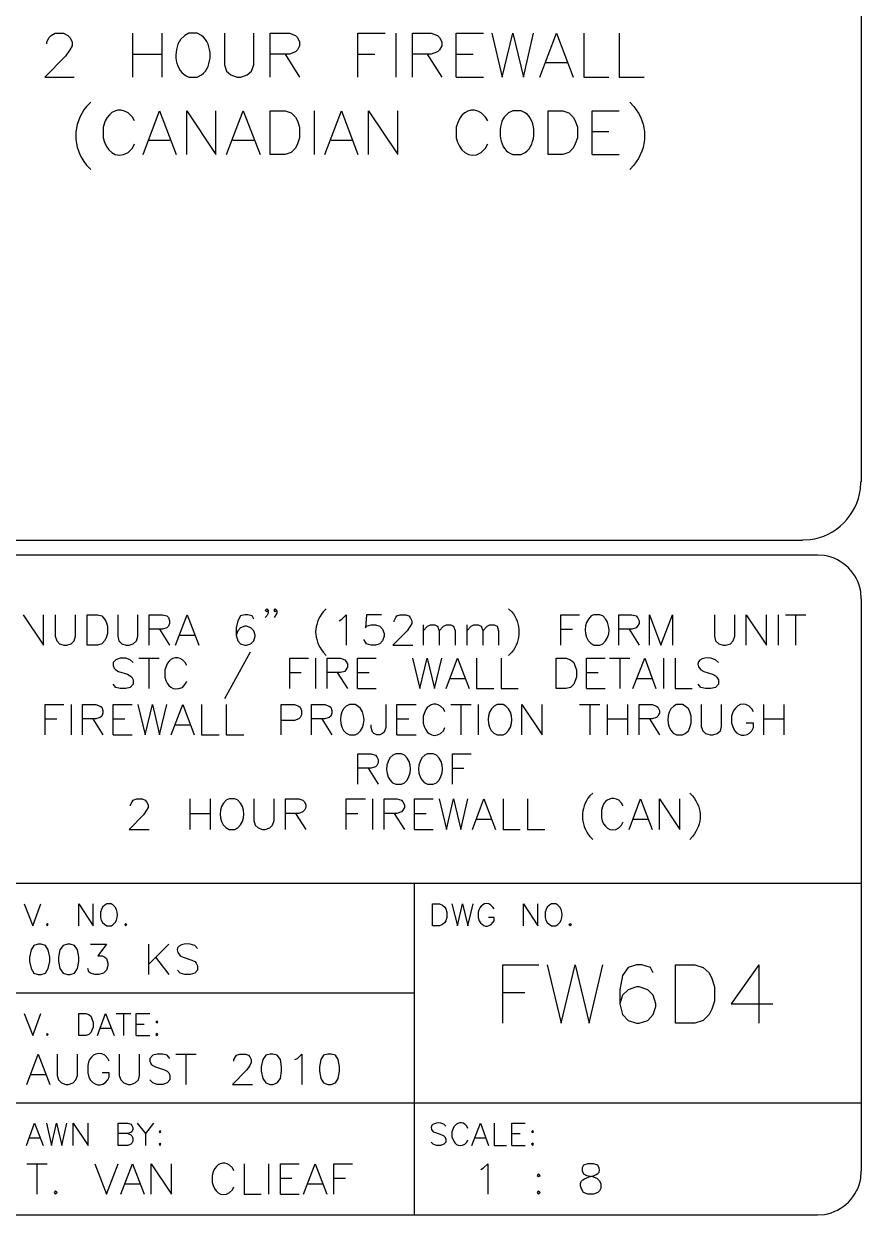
# Model space of a CAD drawing. Header units: millimetres. Extents: x 14 to 201, y 16 to 268.
# Drawn here: x 155.9 to 201.3, y 15.6 to 80.3 of the extents above; entities that cross this region are included whole.
import ezdxf

# ---------------------------------------------------------------- set-up
doc = ezdxf.new("R2010")
doc.units = ezdxf.units.MM
doc.layers.get('0').update_dxf_attribs({"linetype": 'CONTINUOUS'})

msp = doc.modelspace()

# ---------------------------------------------------------------- linework, layer by layer
at = {"color": 0}
for p, q in [((201.296, 264.541), (201.296, 55.4136)), ((157.099, 79.291), (157.226, 79.5239)), ((157.226, 79.5239), (157.332, 79.6286)), ((157.332, 79.6286), (157.565, 79.7553)), ((157.565, 79.7553), (158.008, 79.7553)), ((158.008, 79.7553), (158.242, 79.6286)), ((158.242, 79.6286), (158.347, 79.5239)), ((158.347, 79.5239), (158.474, 79.291)), ((161.756, 79.7553), (161.756, 77.3645)), ((163.343, 79.7553), (163.343, 77.3645)), ((164.592, 79.6286), (164.358, 79.4177)), ((164.804, 79.7553), (164.592, 79.6286)), ((165.269, 79.7553), (164.804, 79.7553)), ((165.503, 79.6286), (165.269, 79.7553)), ((166.751, 79.7553), (166.751, 78.0411)), ((168.338, 78.0411), (168.338, 79.7553)), ((169.227, 77.3645), (169.227, 79.7553)), ((169.227, 79.7553), (170.265, 79.7553)), ((170.265, 79.7553), (170.604, 79.6286)), ((170.604, 79.6286), (170.708, 79.5239)), ((170.708, 79.5239), (170.815, 79.291)), ((173.99, 77.3645), (173.99, 79.7553)), ((173.99, 79.7553), (175.471, 79.7553)), ((176.043, 79.7553), (176.043, 77.3645)), ((176.954, 77.3645), (176.954, 79.7553)), ((176.954, 79.7553), (177.969, 79.7553)), ((177.969, 79.7553), (178.308, 79.6286)), ((178.308, 79.6286), (178.413, 79.5225)), ((178.413, 79.5225), (178.542, 79.291)), ((179.324, 77.3645), (179.324, 79.7553)), ((179.324, 79.7553), (180.806, 79.7553)), ((181.251, 79.7553), (181.821, 77.3645)), ((181.821, 77.3645), (182.393, 79.7553)), ((182.393, 79.7553), (182.965, 77.3645)), ((182.965, 77.3645), (183.515, 79.7553)), ((183.854, 77.3645), (184.763, 79.7553)), ((184.763, 79.7553), (185.674, 77.3645)), ((186.246, 79.7553), (186.246, 77.3645)), ((188.171, 79.7553), (188.171, 77.3645)), ((157.099, 79.1849), (157.099, 79.291)), ((158.474, 79.0787), (158.347, 78.8458)), ((158.474, 79.291), (158.474, 79.0787)), ((170.815, 79.0787), (170.708, 78.8458)), ((170.815, 79.291), (170.815, 79.0787)), ((178.542, 79.0787), (178.413, 78.8458)), ((178.542, 79.291), (178.542, 79.0787)), ((158.115, 78.5068), (156.993, 77.3645)), ((158.347, 78.8458), (158.115, 78.5068)), ((161.756, 78.613), (163.343, 78.613)), ((170.265, 78.613), (169.227, 78.613)), ((170.032, 78.613), (170.815, 77.3645)), ((170.604, 78.7396), (170.265, 78.613)), ((170.708, 78.8458), (170.604, 78.7396)), ((173.99, 78.613), (174.901, 78.613)), ((177.969, 78.613), (176.954, 78.613)), ((177.737, 78.613), (178.542, 77.3645)), ((178.308, 78.7396), (177.969, 78.613)), ((178.413, 78.8458), (178.308, 78.7396)), ((179.324, 78.613), (180.233, 78.613)), ((166.751, 78.0411), (166.857, 77.7035)), ((166.857, 77.7035), (167.09, 77.4912)), ((167.979, 77.4912), (168.212, 77.7035)), ((168.212, 77.7035), (168.338, 78.0411)), ((184.193, 78.1678), (185.335, 78.1678)), ((156.993, 77.3645), (158.581, 77.3645)), ((164.804, 77.3645), (165.269, 77.3645)), ((165.269, 77.3645), (165.503, 77.4912)), ((167.09, 77.4912), (167.429, 77.3645)), ((167.429, 77.3645), (167.64, 77.3645)), ((167.64, 77.3645), (167.979, 77.4912)), ((179.324, 77.3645), (180.806, 77.3645)), ((186.246, 77.3645), (187.601, 77.3645)), ((188.171, 77.3645), (189.526, 77.3645)), ((159.492, 76.0099), (159.258, 75.777)), ((188.743, 76.0099), (188.955, 75.777)), ((160.274, 74.9928), (160.168, 74.6552)), ((161.756, 75.2052), (161.522, 75.438)), ((161.862, 74.9928), (161.756, 75.2052)), ((162.328, 73.1725), (163.216, 75.5442)), ((163.216, 75.5442), (164.126, 73.1725)), ((164.697, 73.1725), (164.697, 75.5442)), ((164.697, 75.5442), (166.285, 73.1725)), ((166.285, 73.1725), (166.285, 75.5442)), ((166.857, 73.1725), (167.767, 75.5442)), ((167.767, 75.5442), (168.678, 73.1725)), ((169.227, 73.1725), (169.227, 75.5442)), ((169.227, 75.5442), (170.032, 75.5442)), ((170.032, 75.5442), (170.371, 75.438)), ((170.371, 75.438), (170.604, 75.2052)), ((170.604, 75.2052), (170.708, 74.9928)), ((170.708, 74.9928), (170.815, 74.6552)), ((171.619, 75.5442), (171.619, 73.1725)), ((172.192, 73.1725), (173.101, 75.5442)), ((173.101, 75.5442), (173.99, 73.1725)), ((174.562, 73.1725), (174.562, 75.5442)), ((174.562, 75.5442), (176.149, 73.1725)), ((176.149, 73.1725), (176.149, 75.5442)), ((179.451, 74.9928), (179.324, 74.6552)), ((180.912, 75.2052), (180.679, 75.438)), ((181.038, 74.9928), (180.912, 75.2052)), ((182.16, 75.438), (181.927, 75.2052)), ((182.393, 75.5442), (182.16, 75.438)), ((182.838, 75.5442), (182.393, 75.5442)), ((183.071, 75.438), (182.838, 75.5442)), ((184.319, 73.1725), (184.319, 75.5442)), ((184.319, 75.5442), (185.102, 75.5442)), ((185.102, 75.5442), (185.441, 75.438)), ((185.441, 75.438), (185.674, 75.2052)), ((185.674, 75.2052), (185.78, 74.9928)), ((185.78, 74.9928), (185.907, 74.6552)), ((186.69, 73.1725), (186.69, 75.5442)), ((186.69, 75.5442), (188.171, 75.5442)), ((160.168, 74.6552), (160.168, 74.0833)), ((170.815, 74.6552), (170.815, 74.0833)), ((179.324, 74.6552), (179.324, 74.0833)), ((185.907, 74.6552), (185.907, 74.0833)), ((186.69, 74.4224), (187.601, 74.4224)), ((161.756, 73.5115), (161.862, 73.7443)), ((162.667, 73.9567), (163.788, 73.9567)), ((167.196, 73.9567), (168.338, 73.9567)), ((170.708, 73.7443), (170.604, 73.5115)), ((170.815, 74.0833), (170.708, 73.7443)), ((172.529, 73.9567), (173.651, 73.9567)), ((180.912, 73.5115), (181.038, 73.7443)), ((185.78, 73.7443), (185.674, 73.5115)), ((185.907, 74.0833), (185.78, 73.7443)), ((161.522, 73.2786), (161.756, 73.5115)), ((170.032, 73.1725), (169.227, 73.1725)), ((170.371, 73.2786), (170.032, 73.1725)), ((170.604, 73.5115), (170.371, 73.2786)), ((180.679, 73.2786), (180.912, 73.5115)), ((182.393, 73.1725), (182.838, 73.1725)), ((182.838, 73.1725), (183.071, 73.2786)), ((185.102, 73.1725), (184.319, 73.1725)), ((185.441, 73.2786), (185.102, 73.1725)), ((185.674, 73.5115), (185.441, 73.2786)), ((186.69, 73.1725), (188.171, 73.1725)), ((159.258, 72.602), (159.492, 72.3692)), ((188.955, 72.602), (188.743, 72.3692)), ((201.253, 55.0125), (201.273, 55.4136)), ((198.121, 52.2386), (17.0174, 52.2386)), ((198.121, 52.2609), (198.521, 52.2813)), ((155.195, 51.4558), (198.924, 51.4558)), ((199.306, 51.4131), (198.924, 51.4354)), ((201.296, 49.0636), (201.273, 49.4453)), ((168.953, 48.4297), (169.037, 48.514)), ((169.037, 48.514), (169.121, 48.4297)), ((169.44, 48.4297), (169.503, 48.514)), ((169.503, 48.514), (169.587, 48.4297)), ((172.255, 48.514), (172.106, 48.3665)), ((182.16, 48.514), (182.33, 48.3665)), ((201.296, 49.0636), (201.296, 18.0123)), ((155.829, 48.1969), (156.93, 46.5459)), ((156.93, 46.5459), (156.93, 48.1969)), ((157.565, 48.1969), (157.565, 47.0323)), ((158.666, 47.0323), (158.666, 48.1969)), ((159.3, 46.5459), (159.3, 48.1969)), ((159.3, 48.1969), (159.851, 48.1969)), ((159.851, 48.1969), (160.084, 48.1334)), ((160.084, 48.1334), (160.231, 47.964)), ((160.231, 47.964), (160.317, 47.8151)), ((160.951, 48.1969), (160.951, 47.0323)), ((162.052, 47.0323), (162.052, 48.1969)), ((162.667, 46.5459), (162.667, 48.1969)), ((162.667, 48.1969), (163.386, 48.1969)), ((163.386, 48.1969), (163.619, 48.1334)), ((163.619, 48.1334), (163.703, 48.048)), ((163.703, 48.048), (163.766, 47.8786)), ((163.766, 47.8786), (163.766, 47.7312)), ((164.084, 46.5459), (164.72, 48.1969)), ((164.72, 48.1969), (165.354, 46.5459)), ((167.47, 47.8786), (167.386, 47.4984)), ((167.619, 48.1334), (167.47, 47.8786)), ((167.852, 48.1969), (167.619, 48.1334)), ((168.021, 48.1969), (167.852, 48.1969)), ((168.254, 48.1334), (168.021, 48.1969)), ((168.338, 47.964), (168.254, 48.1334)), ((169.037, 48.3665), (168.953, 48.4297)), ((169.037, 48.1334), (168.953, 48.048)), ((169.121, 48.4297), (169.037, 48.3665)), ((169.121, 48.2808), (169.037, 48.1334)), ((169.121, 48.4297), (169.121, 48.2808)), ((169.503, 48.3665), (169.44, 48.4297)), ((169.503, 48.1334), (169.44, 48.048)), ((169.587, 48.4297), (169.503, 48.3665)), ((169.587, 48.2808), (169.503, 48.1334)), ((169.587, 48.4297), (169.587, 48.2808)), ((172.974, 47.8786), (173.121, 47.964)), ((173.121, 47.964), (173.354, 48.1969)), ((173.354, 48.1969), (173.354, 46.5459)), ((174.456, 48.1969), (174.392, 47.4984)), ((175.26, 48.1969), (174.456, 48.1969)), ((175.959, 47.8786), (176.043, 48.048)), ((175.959, 47.8151), (175.959, 47.8786)), ((176.043, 48.048), (176.106, 48.1334)), ((176.106, 48.1334), (176.276, 48.1969)), ((176.276, 48.1969), (176.593, 48.1969)), ((176.593, 48.1969), (176.742, 48.1334)), ((176.742, 48.1334), (176.826, 48.048)), ((176.826, 48.048), (176.911, 47.8786)), ((176.911, 47.8786), (176.911, 47.7312)), ((184.996, 46.5459), (184.996, 48.1969)), ((184.996, 48.1969), (186.013, 48.1969)), ((186.647, 48.1334), (186.499, 47.964)), ((186.796, 48.1969), (186.647, 48.1334)), ((187.113, 48.1969), (186.796, 48.1969)), ((187.282, 48.1334), (187.113, 48.1969)), ((188.151, 46.5459), (188.151, 48.1969)), ((188.151, 48.1969), (188.849, 48.1969)), ((188.849, 48.1969), (189.082, 48.1334)), ((189.082, 48.1334), (189.166, 48.048)), ((189.166, 48.048), (189.252, 47.8786)), ((189.252, 47.8786), (189.252, 47.7312)), ((189.802, 46.5459), (189.802, 48.1969)), ((189.802, 48.1969), (190.416, 46.5459)), ((190.416, 46.5459), (191.05, 48.1969)), ((191.05, 48.1969), (191.05, 46.5459)), ((193.336, 48.1969), (193.336, 47.0323)), ((194.437, 47.0323), (194.437, 48.1969)), ((195.05, 46.5459), (195.05, 48.1969)), ((195.05, 48.1969), (196.152, 46.5459)), ((196.152, 46.5459), (196.152, 48.1969)), ((196.787, 48.1969), (196.787, 46.5459)), ((197.189, 48.1969), (198.289, 48.1969)), ((197.739, 48.1969), (197.739, 46.5459)), ((160.317, 47.8151), (160.401, 47.5823)), ((160.401, 47.5823), (160.401, 47.1798)), ((163.386, 47.4126), (162.667, 47.4126)), ((163.216, 47.4126), (163.766, 46.5459)), ((163.619, 47.4984), (163.386, 47.4126)), ((163.703, 47.5823), (163.619, 47.4984)), ((163.766, 47.7312), (163.703, 47.5823)), ((167.386, 47.4984), (167.386, 47.0958)), ((167.47, 47.3287), (167.386, 47.0958)), ((167.619, 47.4984), (167.47, 47.3287)), ((167.852, 47.5823), (167.619, 47.4984)), ((167.936, 47.5823), (167.852, 47.5823)), ((168.169, 47.4984), (167.936, 47.5823)), ((168.338, 47.3287), (168.169, 47.4984)), ((168.402, 47.0958), (168.338, 47.3287)), ((174.392, 47.4984), (174.456, 47.5823)), ((174.456, 47.5823), (174.709, 47.6458)), ((174.709, 47.6458), (174.942, 47.6458)), ((174.942, 47.6458), (175.175, 47.5823)), ((175.175, 47.5823), (175.324, 47.4126)), ((175.324, 47.4126), (175.408, 47.1798)), ((176.658, 47.3287), (175.873, 46.5459)), ((176.826, 47.5823), (176.658, 47.3287)), ((176.911, 47.7312), (176.826, 47.5823)), ((177.524, 47.6458), (177.524, 46.5459)), ((177.524, 47.3287), (177.757, 47.5823)), ((177.757, 47.5823), (177.927, 47.6458)), ((177.927, 47.6458), (178.16, 47.6458)), ((178.16, 47.6458), (178.308, 47.5823)), ((178.308, 47.5823), (178.393, 47.3287)), ((178.393, 47.3287), (178.625, 47.5823)), ((178.393, 47.3287), (178.393, 46.5459)), ((178.625, 47.5823), (178.795, 47.6458)), ((178.795, 47.6458), (179.028, 47.6458)), ((179.028, 47.6458), (179.175, 47.5823)), ((179.175, 47.5823), (179.261, 47.3287)), ((179.261, 47.3287), (179.261, 46.5459)), ((179.896, 47.6458), (179.896, 46.5459)), ((179.896, 47.3287), (180.129, 47.5823)), ((180.129, 47.5823), (180.276, 47.6458)), ((180.276, 47.6458), (180.509, 47.6458)), ((180.509, 47.6458), (180.679, 47.5823)), ((180.679, 47.5823), (180.763, 47.3287)), ((180.763, 47.3287), (180.996, 47.5823)), ((180.763, 47.3287), (180.763, 46.5459)), ((180.996, 47.5823), (181.144, 47.6458)), ((181.144, 47.6458), (181.378, 47.6458)), ((181.378, 47.6458), (181.547, 47.5823)), ((181.547, 47.5823), (181.61, 47.3287)), ((181.61, 47.3287), (181.61, 46.5459)), ((184.996, 47.4126), (185.631, 47.4126)), ((188.849, 47.4126), (188.151, 47.4126)), ((188.7, 47.4126), (189.252, 46.5459)), ((189.082, 47.4984), (188.849, 47.4126)), ((189.166, 47.5823), (189.082, 47.4984)), ((189.252, 47.7312), (189.166, 47.5823)), ((157.565, 47.0323), (157.649, 46.779)), ((157.649, 46.779), (157.798, 46.6302)), ((157.798, 46.6302), (158.031, 46.5459)), ((158.031, 46.5459), (158.2, 46.5459)), ((158.2, 46.5459), (158.433, 46.6302)), ((158.433, 46.6302), (158.581, 46.779)), ((158.581, 46.779), (158.666, 47.0323)), ((159.851, 46.5459), (159.3, 46.5459)), ((160.084, 46.6302), (159.851, 46.5459)), ((160.231, 46.779), (160.084, 46.6302)), ((160.317, 46.947), (160.231, 46.779)), ((160.401, 47.1798), (160.317, 46.947)), ((160.951, 47.0323), (161.016, 46.779)), ((161.016, 46.779), (161.183, 46.6302)), ((161.183, 46.6302), (161.417, 46.5459)), ((161.417, 46.5459), (161.565, 46.5459)), ((161.565, 46.5459), (161.798, 46.6302)), ((161.798, 46.6302), (161.968, 46.779)), ((161.968, 46.779), (162.052, 47.0323)), ((164.317, 47.0958), (165.1, 47.0958)), ((167.386, 47.0958), (167.47, 46.779)), ((167.47, 46.779), (167.619, 46.6302)), ((167.619, 46.6302), (167.852, 46.5459)), ((167.852, 46.5459), (167.936, 46.5459)), ((167.936, 46.5459), (168.169, 46.6302)), ((168.169, 46.6302), (168.338, 46.779)), ((168.338, 46.779), (168.402, 47.0323)), ((168.402, 47.0323), (168.402, 47.0958)), ((174.392, 46.7155), (174.308, 46.863)), ((174.456, 46.6302), (174.392, 46.7155)), ((174.709, 46.5459), (174.456, 46.6302)), ((174.942, 46.5459), (174.709, 46.5459)), ((175.175, 46.6302), (174.942, 46.5459)), ((175.324, 46.779), (175.175, 46.6302)), ((175.408, 47.0323), (175.324, 46.779)), ((175.408, 47.1798), (175.408, 47.0323)), ((175.873, 46.5459), (176.975, 46.5459)), ((186.796, 46.5459), (187.113, 46.5459)), ((187.113, 46.5459), (187.282, 46.6302)), ((193.336, 47.0323), (193.399, 46.779)), ((193.399, 46.779), (193.569, 46.6302)), ((193.569, 46.6302), (193.802, 46.5459)), ((193.802, 46.5459), (193.951, 46.5459)), ((193.951, 46.5459), (194.204, 46.6302)), ((194.204, 46.6302), (194.353, 46.779)), ((194.353, 46.779), (194.437, 47.0323)), ((168.148, 46.1641), (166.751, 43.6453)), ((172.106, 46.1641), (172.255, 45.9948)), ((182.33, 46.1641), (182.16, 45.9948)), ((160.846, 45.762), (160.697, 45.6145)), ((160.697, 45.6145), (160.697, 45.4448)), ((160.697, 45.4448), (160.76, 45.296)), ((160.76, 45.296), (160.846, 45.212)), ((161.079, 45.8474), (160.846, 45.762)), ((161.396, 45.8474), (161.079, 45.8474)), ((161.629, 45.762), (161.396, 45.8474)), ((161.798, 45.6145), (161.629, 45.762)), ((162.094, 45.8474), (163.196, 45.8474)), ((162.644, 45.8474), (162.644, 44.1964)), ((163.596, 45.4448), (163.513, 45.212)), ((164.614, 45.6145), (164.465, 45.762)), ((164.697, 45.4448), (164.614, 45.6145)), ((170.285, 44.1964), (170.285, 45.8474)), ((170.285, 45.8474), (171.301, 45.8474)), ((171.683, 45.8474), (171.683, 44.1964)), ((172.318, 44.1964), (172.318, 45.8474)), ((172.318, 45.8474), (173.038, 45.8474)), ((173.038, 45.8474), (173.27, 45.762)), ((173.27, 45.762), (173.334, 45.6777)), ((173.334, 45.6777), (173.418, 45.5291)), ((173.418, 45.3595), (173.334, 45.212)), ((173.418, 45.5291), (173.418, 45.3595)), ((173.969, 44.1964), (173.969, 45.8474)), ((173.969, 45.8474), (174.985, 45.8474)), ((176.954, 45.8474), (177.355, 44.1964)), ((177.355, 44.1964), (177.737, 45.8474)), ((177.737, 45.8474), (178.139, 44.1964)), ((178.139, 44.1964), (178.542, 45.8474)), ((178.774, 44.1964), (179.388, 45.8474)), ((179.388, 45.8474), (180.023, 44.1964)), ((180.425, 45.8474), (180.425, 44.1964)), ((181.758, 45.8474), (181.758, 44.1964)), ((184.743, 44.1964), (184.743, 45.8474)), ((184.743, 45.8474), (185.292, 45.8474)), ((185.292, 45.8474), (185.525, 45.762)), ((185.525, 45.762), (185.695, 45.6145)), ((185.695, 45.6145), (185.758, 45.4448)), ((185.758, 45.4448), (185.844, 45.212)), ((186.393, 44.1964), (186.393, 45.8474)), ((186.393, 45.8474), (187.409, 45.8474)), ((187.642, 45.8474), (188.743, 45.8474)), ((188.193, 45.8474), (188.193, 44.1964)), ((188.913, 44.1964), (189.548, 45.8474)), ((189.548, 45.8474), (190.161, 44.1964)), ((190.563, 45.8474), (190.563, 44.1964)), ((191.198, 45.8474), (191.198, 44.1964)), ((193.399, 45.762), (193.146, 45.8474)), ((193.548, 45.6145), (193.399, 45.762)), ((160.846, 45.212), (160.993, 45.128)), ((160.993, 45.128), (161.48, 44.9792)), ((161.48, 44.9792), (161.629, 44.8952)), ((161.629, 44.8952), (161.713, 44.8098)), ((161.713, 44.8098), (161.798, 44.6624)), ((161.798, 44.6624), (161.798, 44.4292)), ((163.513, 45.212), (163.513, 44.8098)), ((170.285, 45.0631), (170.9, 45.0631)), ((173.038, 45.0631), (172.318, 45.0631)), ((172.868, 45.0631), (173.418, 44.1964)), ((173.27, 45.1266), (173.038, 45.0631)), ((173.334, 45.212), (173.27, 45.1266)), ((173.969, 45.0631), (174.604, 45.0631)), ((179.007, 44.7463), (179.79, 44.7463)), ((185.844, 44.8098), (185.758, 44.5766)), ((185.844, 45.212), (185.844, 44.8098)), ((186.393, 45.0631), (187.029, 45.0631)), ((189.145, 44.7463), (189.928, 44.7463)), ((192.596, 45.212), (192.764, 45.128)), ((192.764, 45.128), (193.23, 44.9792)), ((193.23, 44.9792), (193.399, 44.8952)), ((193.399, 44.8952), (193.463, 44.8098)), ((193.463, 44.8098), (193.548, 44.6624)), ((193.548, 44.6624), (193.548, 44.4292)), ((160.846, 44.2599), (160.697, 44.4292)), ((161.079, 44.1964), (160.846, 44.2599)), ((161.396, 44.1964), (161.079, 44.1964)), ((161.629, 44.2599), (161.396, 44.1964)), ((161.798, 44.4292), (161.629, 44.2599)), ((164.465, 44.2599), (164.614, 44.4292)), ((164.614, 44.4292), (164.697, 44.5766)), ((173.969, 44.1964), (174.985, 44.1964)), ((180.425, 44.1964), (181.355, 44.1964)), ((181.758, 44.1964), (182.689, 44.1964)), ((185.292, 44.1964), (184.743, 44.1964)), ((185.525, 44.2599), (185.292, 44.1964)), ((185.695, 44.4292), (185.525, 44.2599)), ((185.758, 44.5766), (185.695, 44.4292)), ((186.393, 44.1964), (187.409, 44.1964)), ((191.198, 44.1964), (192.13, 44.1964)), ((192.596, 44.2599), (192.447, 44.4292)), ((192.849, 44.1964), (192.596, 44.2599)), ((193.146, 44.1964), (192.849, 44.1964)), ((193.399, 44.2599), (193.146, 44.1964)), ((193.548, 44.4292), (193.399, 44.2599)), ((157.014, 41.6775), (157.014, 43.3282)), ((157.014, 43.3282), (158.031, 43.3282)), ((158.433, 43.3282), (158.433, 41.6775)), ((159.046, 41.6775), (159.046, 43.3282)), ((159.046, 43.3282), (159.766, 43.3282)), ((159.766, 43.3282), (159.998, 43.2428)), ((160.697, 41.6775), (160.697, 43.3282)), ((160.697, 43.3282), (161.735, 43.3282)), ((162.052, 43.3282), (162.433, 41.6775)), ((162.433, 41.6775), (162.834, 43.3282)), ((162.834, 43.3282), (163.216, 41.6775)), ((163.216, 41.6775), (163.619, 43.3282)), ((163.852, 41.6775), (164.487, 43.3282)), ((164.487, 43.3282), (165.1, 41.6775)), ((165.503, 43.3282), (165.503, 41.6775)), ((166.835, 43.3282), (166.835, 41.6775)), ((169.82, 41.6775), (169.82, 43.3282)), ((169.82, 43.3282), (170.539, 43.3282)), ((170.539, 43.3282), (170.772, 43.2428)), ((171.471, 41.6775), (171.471, 43.3282)), ((171.471, 43.3282), (172.192, 43.3282)), ((172.192, 43.3282), (172.424, 43.2428)), ((173.524, 43.3282), (173.354, 43.2428)), ((173.842, 43.3282), (173.524, 43.3282)), ((173.99, 43.2428), (173.842, 43.3282)), ((175.493, 43.3282), (175.493, 42.0797)), ((176.106, 41.6775), (176.106, 43.3282)), ((176.106, 43.3282), (177.144, 43.3282)), ((179.028, 43.3282), (180.129, 43.3282)), ((179.578, 43.3282), (179.578, 41.6775)), ((180.509, 43.3282), (180.509, 41.6775)), ((181.547, 43.3282), (181.378, 43.2428)), ((181.864, 43.3282), (181.547, 43.3282)), ((182.013, 43.2428), (181.864, 43.3282)), ((182.879, 41.6775), (182.879, 43.3282)), ((182.879, 43.3282), (183.981, 41.6775)), ((183.981, 41.6775), (183.981, 43.3282)), ((186.013, 43.3282), (187.113, 43.3282)), ((186.563, 43.3282), (186.563, 41.6775)), ((187.515, 43.3282), (187.515, 41.6775)), ((188.616, 43.3282), (188.616, 41.6775)), ((189.252, 41.6775), (189.252, 43.3282)), ((189.252, 43.3282), (189.95, 43.3282)), ((189.95, 43.3282), (190.183, 43.2428)), ((191.283, 43.3282), (191.135, 43.2428)), ((191.601, 43.3282), (191.283, 43.3282)), ((191.748, 43.2428), (191.601, 43.3282)), ((192.617, 43.3282), (192.617, 42.1432)), ((193.718, 42.1432), (193.718, 43.3282)), ((196.004, 43.3282), (196.004, 41.6775)), ((197.104, 43.3282), (197.104, 41.6775)), ((159.998, 43.2428), (160.084, 43.1793)), ((160.084, 42.6932), (159.998, 42.6297)), ((160.084, 43.1793), (160.147, 43.0114)), ((160.147, 42.8625), (160.084, 42.6932)), ((160.147, 43.0114), (160.147, 42.8625)), ((170.772, 43.2428), (170.857, 43.1793)), ((170.857, 43.1793), (170.921, 43.0114)), ((170.921, 42.7785), (170.857, 42.6297)), ((170.921, 43.0114), (170.921, 42.7785)), ((172.424, 43.2428), (172.508, 43.1793)), ((172.508, 42.6932), (172.424, 42.6297)), ((172.508, 43.1793), (172.572, 43.0114)), ((172.572, 42.8625), (172.508, 42.6932)), ((172.572, 43.0114), (172.572, 42.8625)), ((173.354, 43.2428), (173.207, 43.0953)), ((177.61, 42.926), (177.524, 42.6932)), ((177.524, 42.6932), (177.524, 42.3125)), ((178.625, 43.0953), (178.477, 43.2428)), ((178.709, 42.926), (178.625, 43.0953)), ((181.378, 43.2428), (181.229, 43.0953)), ((190.183, 43.2428), (190.267, 43.1793)), ((190.267, 42.6932), (190.183, 42.6297)), ((190.267, 43.1793), (190.351, 43.0114)), ((190.351, 42.8625), (190.267, 42.6932)), ((190.351, 43.0114), (190.351, 42.8625)), ((191.135, 43.2428), (190.966, 43.0953)), ((191.918, 43.0953), (191.748, 43.2428)), ((192.004, 42.926), (191.918, 43.0953)), ((192.067, 42.6932), (192.004, 42.926)), ((192.067, 42.3125), (192.067, 42.6932)), ((194.268, 42.6932), (194.268, 42.3125)), ((195.369, 43.0953), (195.22, 43.2428)), ((195.453, 42.926), (195.369, 43.0953)), ((157.014, 42.5457), (157.649, 42.5457)), ((159.766, 42.5457), (159.046, 42.5457)), ((159.596, 42.5457), (160.147, 41.6775)), ((159.998, 42.6297), (159.766, 42.5457)), ((160.697, 42.5457), (161.332, 42.5457)), ((164.084, 42.2271), (164.867, 42.2271)), ((170.539, 42.46), (169.82, 42.46)), ((170.772, 42.5457), (170.539, 42.46)), ((170.857, 42.6297), (170.772, 42.5457)), ((172.192, 42.5457), (171.471, 42.5457)), ((172.022, 42.5457), (172.572, 41.6775)), ((172.424, 42.6297), (172.192, 42.5457)), ((174.709, 42.0797), (174.709, 42.2271)), ((174.772, 41.825), (174.709, 42.0797)), ((175.493, 42.0797), (175.408, 41.825)), ((176.106, 42.5457), (176.742, 42.5457)), ((178.625, 41.9104), (178.709, 42.0797)), ((187.515, 42.5457), (188.616, 42.5457)), ((189.95, 42.5457), (189.252, 42.5457)), ((189.802, 42.5457), (190.351, 41.6775)), ((190.183, 42.6297), (189.95, 42.5457)), ((191.918, 41.9104), (192.004, 42.0797)), ((192.004, 42.0797), (192.067, 42.3125)), ((192.617, 42.1432), (192.701, 41.9104)), ((193.654, 41.9104), (193.718, 42.1432)), ((194.268, 42.3125), (194.352, 42.0797)), ((195.453, 42.3125), (195.05, 42.3125)), ((195.369, 41.9104), (195.453, 42.0797)), ((195.453, 42.0797), (195.453, 42.3125)), ((196.004, 42.5457), (197.104, 42.5457)), ((160.697, 41.6775), (161.735, 41.6775)), ((165.503, 41.6775), (166.455, 41.6775)), ((166.835, 41.6775), (167.789, 41.6775)), ((173.524, 41.6775), (173.842, 41.6775)), ((173.842, 41.6775), (173.99, 41.7615)), ((174.858, 41.7615), (174.772, 41.825)), ((175.005, 41.6775), (174.858, 41.7615)), ((175.175, 41.6775), (175.005, 41.6775)), ((175.324, 41.7615), (175.175, 41.6775)), ((175.408, 41.825), (175.324, 41.7615)), ((176.106, 41.6775), (177.144, 41.6775)), ((178.477, 41.7615), (178.625, 41.9104)), ((181.547, 41.6775), (181.864, 41.6775)), ((181.864, 41.6775), (182.013, 41.7615)), ((191.283, 41.6775), (191.601, 41.6775)), ((191.601, 41.6775), (191.748, 41.7615)), ((191.748, 41.7615), (191.918, 41.9104)), ((192.701, 41.9104), (192.849, 41.7615)), ((192.849, 41.7615), (193.103, 41.6775)), ((193.103, 41.6775), (193.252, 41.6775)), ((193.252, 41.6775), (193.485, 41.7615)), ((193.485, 41.7615), (193.654, 41.9104)), ((173.99, 39.0095), (173.99, 40.6619)), ((173.99, 40.6619), (174.709, 40.6619)), ((174.709, 40.6619), (174.942, 40.5765)), ((174.942, 40.5765), (175.005, 40.4922)), ((175.005, 40.4922), (175.091, 40.3433)), ((175.091, 40.174), (175.005, 40.0265)), ((175.091, 40.3433), (175.091, 40.174)), ((175.873, 40.5765), (175.726, 40.429)), ((176.043, 40.6619), (175.873, 40.5765)), ((176.36, 40.6619), (176.043, 40.6619)), ((176.509, 40.5765), (176.36, 40.6619)), ((177.61, 40.5765), (177.461, 40.429)), ((177.757, 40.6619), (177.61, 40.5765)), ((178.076, 40.6619), (177.757, 40.6619)), ((178.245, 40.5765), (178.076, 40.6619)), ((179.112, 39.0095), (179.112, 40.6619)), ((179.112, 40.6619), (180.129, 40.6619)), ((174.709, 39.8776), (173.99, 39.8776)), ((174.541, 39.8776), (175.091, 39.0095)), ((174.942, 39.9411), (174.709, 39.8776)), ((175.005, 40.0265), (174.942, 39.9411)), ((179.112, 39.8776), (179.727, 39.8776)), ((176.043, 39.0095), (176.36, 39.0095)), ((176.36, 39.0095), (176.509, 39.0744)), ((177.757, 39.0095), (178.076, 39.0095)), ((178.076, 39.0095), (178.245, 39.0744)), ((161.735, 38.0573), (161.798, 38.1427)), ((161.798, 38.1427), (161.968, 38.2062)), ((161.968, 38.2062), (162.285, 38.2062)), ((162.285, 38.2062), (162.433, 38.1427)), ((162.433, 38.1427), (162.518, 38.0573)), ((164.867, 38.2062), (164.867, 36.5552)), ((165.968, 38.2062), (165.968, 36.5552)), ((166.835, 38.1427), (166.688, 37.9734)), ((167.004, 38.2062), (166.835, 38.1427)), ((167.301, 38.2062), (167.004, 38.2062)), ((167.47, 38.1427), (167.301, 38.2062)), ((168.338, 38.2062), (168.338, 37.0417)), ((169.44, 37.0417), (169.44, 38.2062)), ((170.053, 36.5552), (170.053, 38.2062)), ((170.053, 38.2062), (170.772, 38.2062)), ((170.772, 38.2062), (171.005, 38.1427)), ((171.005, 38.1427), (171.09, 38.0573)), ((173.354, 36.5552), (173.354, 38.2062)), ((173.354, 38.2062), (174.392, 38.2062)), ((174.772, 38.2062), (174.772, 36.5552)), ((175.408, 36.5552), (175.408, 38.2062)), ((175.408, 38.2062), (176.106, 38.2062)), ((176.106, 38.2062), (176.36, 38.1427)), ((176.36, 38.1427), (176.425, 38.0573)), ((177.058, 36.5552), (177.058, 38.2062)), ((177.058, 38.2062), (178.076, 38.2062)), ((178.393, 38.2062), (178.795, 36.5552)), ((178.795, 36.5552), (179.175, 38.2062)), ((179.175, 38.2062), (179.578, 36.5552)), ((179.578, 36.5552), (179.959, 38.2062)), ((180.213, 36.5552), (180.826, 38.2062)), ((180.826, 38.2062), (181.461, 36.5552)), ((181.864, 38.2062), (181.864, 36.5552)), ((183.198, 38.2062), (183.198, 36.5552)), ((186.732, 38.523), (186.563, 38.3755)), ((188.299, 37.9734), (188.151, 38.1427)), ((188.7, 36.5552), (189.315, 38.2062)), ((189.315, 38.2062), (189.95, 36.5552)), ((190.351, 36.5552), (190.351, 38.2062)), ((190.351, 38.2062), (191.452, 36.5552)), ((191.452, 36.5552), (191.452, 38.2062)), ((192.004, 38.523), (192.151, 38.3755)), ((161.649, 37.8876), (161.735, 38.0573)), ((161.649, 37.8245), (161.649, 37.8876)), ((162.518, 37.5916), (162.348, 37.338)), ((162.518, 38.0573), (162.602, 37.8876)), ((162.602, 37.7402), (162.518, 37.5916)), ((162.602, 37.8876), (162.602, 37.7402)), ((171.005, 37.5073), (170.772, 37.422)), ((171.09, 37.5916), (171.005, 37.5073)), ((171.09, 38.0573), (171.154, 37.8876)), ((171.154, 37.7402), (171.09, 37.5916)), ((171.154, 37.8876), (171.154, 37.7402)), ((176.36, 37.5073), (176.106, 37.422)), ((176.425, 37.5916), (176.36, 37.5073)), ((176.425, 38.0573), (176.509, 37.8876)), ((176.509, 37.7402), (176.425, 37.5916)), ((176.509, 37.8876), (176.509, 37.7402)), ((187.282, 37.8245), (187.198, 37.5916)), ((187.198, 37.5916), (187.198, 37.1905)), ((188.383, 37.8245), (188.299, 37.9734)), ((162.348, 37.338), (161.565, 36.5552)), ((164.867, 37.422), (165.968, 37.422)), ((168.338, 37.0417), (168.402, 36.788)), ((169.354, 36.788), (169.44, 37.0417)), ((170.772, 37.422), (170.053, 37.422)), ((170.604, 37.422), (171.154, 36.5552)), ((173.354, 37.422), (173.99, 37.422)), ((176.106, 37.422), (175.408, 37.422)), ((175.959, 37.422), (176.509, 36.5552)), ((177.058, 37.422), (177.694, 37.422)), ((180.446, 37.1052), (181.229, 37.1052)), ((188.299, 36.788), (188.383, 36.9577)), ((188.933, 37.1052), (189.717, 37.1052)), ((161.565, 36.5552), (162.667, 36.5552)), ((167.004, 36.5552), (167.301, 36.5552)), ((167.301, 36.5552), (167.47, 36.6391)), ((168.402, 36.788), (168.571, 36.6391)), ((168.571, 36.6391), (168.804, 36.5552)), ((168.804, 36.5552), (168.952, 36.5552)), ((168.952, 36.5552), (169.207, 36.6391)), ((169.207, 36.6391), (169.354, 36.788)), ((177.058, 36.5552), (178.076, 36.5552)), ((181.864, 36.5552), (182.795, 36.5552)), ((183.198, 36.5552), (184.129, 36.5552)), ((188.151, 36.6391), (188.299, 36.788)), ((186.563, 36.1735), (186.732, 36.0041)), ((192.151, 36.1735), (192.004, 36.0041)), ((152.823, 33.6338), (201.296, 33.6338)), ((177.058, 21.7165), (177.058, 33.6338)), ((155.871, 32.5121), (156.337, 31.3269)), ((156.337, 31.3269), (156.782, 32.5121)), ((158.834, 31.3269), (158.834, 32.5121)), ((158.834, 32.5121), (159.618, 31.3269)), ((159.618, 31.3269), (159.618, 32.5121)), ((160.254, 32.4487), (160.125, 32.3426)), ((160.358, 32.5121), (160.254, 32.4487)), ((160.591, 32.5121), (160.358, 32.5121)), ((160.697, 32.4487), (160.591, 32.5121)), ((178.033, 31.3269), (178.033, 32.5121)), ((178.033, 32.5121), (178.413, 32.5121)), ((178.413, 32.5121), (178.583, 32.4487)), ((178.583, 32.4487), (178.709, 32.3426)), ((178.709, 32.3426), (178.752, 32.2364)), ((179.091, 32.5121), (179.388, 31.3269)), ((179.388, 31.3269), (179.663, 32.5121)), ((179.663, 32.5121), (179.959, 31.3269)), ((179.959, 31.3269), (180.233, 32.5121)), ((181.314, 32.3426), (181.208, 32.4487)), ((181.378, 32.2364), (181.314, 32.3426)), ((182.965, 31.3269), (182.965, 32.5121)), ((182.965, 32.5121), (183.747, 31.3269)), ((183.747, 31.3269), (183.747, 32.5121)), ((184.383, 32.4487), (184.256, 32.3426)), ((184.489, 32.5121), (184.383, 32.4487)), ((184.722, 32.5121), (184.489, 32.5121)), ((184.828, 32.4487), (184.722, 32.5121)), ((178.752, 32.2364), (178.816, 32.0669)), ((178.816, 31.7707), (178.752, 31.6012)), ((178.816, 32.0669), (178.816, 31.7707)), ((180.509, 32.0669), (180.509, 31.7707)), ((180.509, 31.7707), (180.572, 31.6012)), ((181.378, 31.7707), (181.081, 31.7707)), ((181.378, 31.6012), (181.378, 31.7707)), ((157.12, 31.4331), (157.079, 31.3903)), ((157.079, 31.3903), (157.12, 31.3269)), ((157.183, 31.3903), (157.12, 31.4331)), ((157.12, 31.3269), (157.183, 31.3903)), ((160.358, 31.3269), (160.591, 31.3269)), ((160.591, 31.3269), (160.697, 31.3903)), ((161.375, 31.4331), (161.332, 31.3903)), ((161.332, 31.3903), (161.375, 31.3269)), ((161.439, 31.3903), (161.375, 31.4331)), ((161.375, 31.3269), (161.439, 31.3903)), ((178.413, 31.3269), (178.033, 31.3269)), ((178.583, 31.3903), (178.413, 31.3269)), ((178.709, 31.4965), (178.583, 31.3903)), ((178.752, 31.6012), (178.709, 31.4965)), ((181.314, 31.4965), (181.378, 31.6012)), ((184.489, 31.3269), (184.722, 31.3269)), ((184.722, 31.3269), (184.828, 31.3903)), ((185.505, 31.4331), (185.441, 31.3903)), ((185.441, 31.3903), (185.505, 31.3269)), ((185.568, 31.3903), (185.505, 31.4331)), ((185.505, 31.3269), (185.568, 31.3903)), ((156.252, 30.015), (156.168, 29.6127)), ((156.4, 30.2466), (156.252, 30.015)), ((156.633, 30.332), (156.4, 30.2466)), ((156.803, 30.332), (156.633, 30.332)), ((157.036, 30.2466), (156.803, 30.332)), ((157.183, 30.015), (157.036, 30.2466)), ((157.269, 29.6127), (157.183, 30.015)), ((157.818, 30.015), (157.734, 29.6127)), ((157.988, 30.2466), (157.818, 30.015)), ((158.221, 30.332), (157.988, 30.2466)), ((158.368, 30.332), (158.221, 30.332)), ((158.601, 30.2466), (158.368, 30.332)), ((158.771, 30.015), (158.601, 30.2466)), ((158.834, 29.6127), (158.771, 30.015)), ((159.469, 30.332), (160.338, 30.332)), ((160.338, 30.332), (159.872, 29.6967)), ((162.624, 30.332), (162.624, 28.6811)), ((163.725, 30.332), (162.624, 29.231)), ((165.143, 30.2466), (164.888, 30.332)), ((165.29, 30.0991), (165.143, 30.2466)), ((156.168, 29.6127), (156.168, 29.3798)), ((156.168, 29.3798), (156.252, 28.9981)), ((157.183, 28.9981), (157.269, 29.3798)), ((157.269, 29.3798), (157.269, 29.6127)), ((157.734, 29.6127), (157.734, 29.3798)), ((157.734, 29.3798), (157.818, 28.9981)), ((158.771, 28.9981), (158.834, 29.3798)), ((158.834, 29.3798), (158.834, 29.6127)), ((159.872, 29.6967), (160.105, 29.6967)), ((160.105, 29.6967), (160.254, 29.6127)), ((160.254, 29.6127), (160.338, 29.5493)), ((160.338, 29.5493), (160.421, 29.2943)), ((160.421, 29.1469), (160.338, 28.914)), ((160.421, 29.2943), (160.421, 29.1469)), ((163.004, 29.6127), (163.725, 28.6811)), ((164.338, 29.6967), (164.507, 29.6127)), ((164.507, 29.6127), (164.973, 29.4638)), ((164.973, 29.4638), (165.143, 29.3798)), ((165.143, 29.3798), (165.206, 29.2943)), ((165.206, 29.2943), (165.29, 29.1469)), ((165.29, 29.1469), (165.29, 28.914)), ((181.843, 26.0353), (181.843, 29.2103)), ((181.843, 29.2103), (183.811, 29.2103)), ((184.256, 29.2103), (185.018, 26.0353)), ((185.018, 26.0353), (185.78, 29.2103)), ((185.78, 29.2103), (186.542, 26.0353)), ((186.542, 26.0353), (187.282, 29.2103)), ((189.103, 29.2103), (188.659, 29.0614)), ((189.399, 29.2103), (189.103, 29.2103)), ((189.865, 29.0614), (189.399, 29.2103)), ((191.219, 26.0353), (191.219, 29.2103)), ((191.219, 29.2103), (192.278, 29.2103)), ((192.278, 29.2103), (192.723, 29.0614)), ((195.749, 29.2103), (194.247, 27.0936)), ((195.749, 29.2103), (195.749, 26.0353)), ((156.252, 28.9981), (156.4, 28.7445)), ((156.4, 28.7445), (156.633, 28.6811)), ((156.633, 28.6811), (156.803, 28.6811)), ((156.803, 28.6811), (157.036, 28.7445)), ((157.036, 28.7445), (157.183, 28.9981)), ((157.818, 28.9981), (157.988, 28.7445)), ((157.988, 28.7445), (158.221, 28.6811)), ((158.221, 28.6811), (158.368, 28.6811)), ((158.368, 28.6811), (158.601, 28.7445)), ((158.601, 28.7445), (158.771, 28.9981)), ((159.385, 28.8286), (159.322, 28.9981)), ((159.469, 28.7445), (159.385, 28.8286)), ((159.702, 28.6811), (159.469, 28.7445)), ((159.935, 28.6811), (159.702, 28.6811)), ((160.189, 28.7445), (159.935, 28.6811)), ((160.338, 28.914), (160.189, 28.7445)), ((164.338, 28.7445), (164.189, 28.914)), ((164.592, 28.6811), (164.338, 28.7445)), ((164.888, 28.6811), (164.592, 28.6811)), ((165.143, 28.7445), (164.888, 28.6811)), ((165.29, 28.914), (165.143, 28.7445)), ((188.341, 28.6177), (188.193, 27.8557)), ((188.659, 29.0614), (188.341, 28.6177)), ((190.014, 28.7652), (189.865, 29.0614)), ((192.723, 29.0614), (193.04, 28.7652)), ((193.04, 28.7652), (193.189, 28.4689)), ((193.189, 28.4689), (193.336, 28.0031)), ((188.193, 27.8557), (188.193, 27.0936)), ((188.659, 27.8557), (188.341, 27.5594)), ((189.103, 28.0031), (188.659, 27.8557)), ((189.252, 28.0031), (189.103, 28.0031)), ((189.717, 27.8557), (189.252, 28.0031)), ((190.014, 27.5594), (189.717, 27.8557)), ((193.336, 28.0031), (193.336, 27.2411)), ((152.823, 27.6862), (177.058, 27.6862)), ((181.843, 27.7068), (183.049, 27.7068)), ((188.341, 27.5594), (188.193, 27.0936)), ((190.161, 27.0936), (190.014, 27.5594)), ((193.336, 27.2411), (193.189, 26.7973)), ((155.871, 26.5644), (156.337, 25.3793)), ((156.337, 25.3793), (156.782, 26.5644)), ((158.834, 25.3793), (158.834, 26.5644)), ((158.834, 26.5644), (159.216, 26.5644)), ((159.216, 26.5644), (159.385, 26.5011)), ((159.851, 25.3793), (160.295, 26.5644)), ((160.295, 26.5644), (160.76, 25.3793)), ((160.867, 26.5644), (161.671, 26.5644)), ((161.269, 26.5644), (161.269, 25.3793)), ((161.946, 25.3793), (161.946, 26.5644)), ((161.946, 26.5644), (162.687, 26.5644)), ((188.193, 27.0936), (188.341, 26.5011)), ((190.014, 26.5011), (190.161, 26.9448)), ((190.161, 26.9448), (190.161, 27.0936)), ((193.189, 26.7973), (193.04, 26.5011)), ((194.247, 27.0936), (196.511, 27.0936)), ((159.385, 26.5011), (159.512, 26.3949)), ((159.512, 26.3949), (159.555, 26.2682)), ((159.555, 26.2682), (159.618, 26.0987)), ((159.618, 26.0987), (159.618, 25.8231)), ((161.946, 25.9926), (162.391, 25.9926)), ((163.09, 26.1621), (163.026, 26.0987)), ((163.026, 26.0987), (163.09, 26.056)), ((163.132, 26.0987), (163.09, 26.1621)), ((163.09, 26.056), (163.132, 26.0987)), ((188.341, 26.5011), (188.659, 26.1827)), ((188.659, 26.1827), (189.103, 26.0353)), ((189.103, 26.0353), (189.252, 26.0353)), ((189.252, 26.0353), (189.717, 26.1827)), ((189.717, 26.1827), (190.014, 26.5011)), ((192.278, 26.0353), (191.219, 26.0353)), ((192.723, 26.1827), (192.278, 26.0353)), ((193.04, 26.5011), (192.723, 26.1827)), ((157.12, 25.4841), (157.079, 25.4207)), ((157.079, 25.4207), (157.12, 25.3793)), ((157.183, 25.4207), (157.12, 25.4841)), ((157.12, 25.3793), (157.183, 25.4207)), ((159.216, 25.3793), (158.834, 25.3793)), ((159.385, 25.4207), (159.216, 25.3793)), ((159.512, 25.5488), (159.385, 25.4207)), ((159.555, 25.6536), (159.512, 25.5488)), ((159.618, 25.8231), (159.555, 25.6536)), ((160.021, 25.7597), (160.591, 25.7597)), ((161.946, 25.3793), (162.687, 25.3793)), ((163.09, 25.4841), (163.026, 25.4207)), ((163.026, 25.4207), (163.09, 25.3793)), ((163.132, 25.4207), (163.09, 25.4841)), ((163.09, 25.3793), (163.132, 25.4207)), ((156.02, 22.7114), (156.633, 24.3623)), ((156.633, 24.3623), (157.269, 22.7114)), ((157.671, 24.3623), (157.671, 23.1993)), ((158.771, 23.1993), (158.771, 24.3623)), ((160.421, 24.1294), (160.254, 24.2989)), ((160.485, 23.982), (160.421, 24.1294)), ((161.036, 24.3623), (161.036, 23.1993)), ((162.137, 23.1993), (162.137, 24.3623)), ((162.857, 24.2989), (162.687, 24.1294)), ((162.687, 24.1294), (162.687, 23.982)), ((162.687, 23.982), (162.771, 23.8125)), ((163.09, 24.3623), (162.857, 24.2989)), ((163.406, 24.3623), (163.09, 24.3623)), ((163.639, 24.2989), (163.406, 24.3623)), ((163.788, 24.1294), (163.639, 24.2989)), ((164.105, 24.3623), (165.206, 24.3623)), ((164.655, 24.3623), (164.655, 22.7114)), ((167.259, 24.0661), (167.343, 24.2149)), ((167.259, 23.982), (167.259, 24.0661)), ((167.343, 24.2149), (167.407, 24.2989)), ((167.407, 24.2989), (167.576, 24.3623)), ((167.576, 24.3623), (167.893, 24.3623)), ((167.893, 24.3623), (168.042, 24.2989)), ((168.042, 24.2989), (168.126, 24.2149)), ((168.126, 24.2149), (168.191, 24.0661)), ((168.191, 24.0661), (168.191, 23.8966)), ((168.825, 24.0661), (168.741, 23.6637)), ((168.994, 24.2989), (168.825, 24.0661)), ((169.227, 24.3623), (168.994, 24.2989)), ((169.376, 24.3623), (169.227, 24.3623)), ((169.609, 24.2989), (169.376, 24.3623)), ((169.779, 24.0661), (169.609, 24.2989)), ((169.842, 23.6637), (169.779, 24.0661)), ((170.561, 24.0661), (170.708, 24.1294)), ((170.708, 24.1294), (170.942, 24.3623)), ((170.942, 24.3623), (170.942, 22.7114)), ((171.979, 24.0661), (171.895, 23.6637)), ((172.127, 24.2989), (171.979, 24.0661)), ((172.359, 24.3623), (172.127, 24.2989)), ((172.529, 24.3623), (172.359, 24.3623)), ((172.762, 24.2989), (172.529, 24.3623)), ((172.911, 24.0661), (172.762, 24.2989)), ((172.995, 23.6637), (172.911, 24.0661)), ((159.322, 23.7491), (159.322, 23.3467)), ((159.322, 23.3467), (159.385, 23.1138)), ((160.485, 23.3467), (160.105, 23.3467)), ((160.485, 23.1138), (160.485, 23.3467)), ((162.771, 23.8125), (162.857, 23.7491)), ((162.857, 23.7491), (163.004, 23.665)), ((163.004, 23.665), (163.492, 23.5162)), ((163.492, 23.5162), (163.639, 23.4322)), ((163.639, 23.4322), (163.725, 23.3467)), ((163.725, 23.3467), (163.788, 23.1993)), ((167.958, 23.5162), (167.174, 22.7114)), ((168.126, 23.7491), (167.958, 23.5162)), ((168.191, 23.8966), (168.126, 23.7491)), ((168.741, 23.6637), (168.741, 23.4322)), ((168.741, 23.4322), (168.825, 23.0298)), ((169.779, 23.0298), (169.842, 23.4322)), ((169.842, 23.4322), (169.842, 23.6637)), ((171.895, 23.6637), (171.895, 23.4322)), ((171.895, 23.4322), (171.979, 23.0298)), ((172.911, 23.0298), (172.995, 23.4322)), ((172.995, 23.4322), (172.995, 23.6637)), ((156.252, 23.2627), (157.036, 23.2627)), ((157.671, 23.1993), (157.734, 22.9664)), ((157.734, 22.9664), (157.904, 22.7969)), ((157.904, 22.7969), (158.137, 22.7114)), ((158.137, 22.7114), (158.284, 22.7114)), ((158.284, 22.7114), (158.538, 22.7969)), ((158.538, 22.7969), (158.687, 22.9664)), ((158.687, 22.9664), (158.771, 23.1993)), ((160.421, 22.9664), (160.485, 23.1138)), ((161.036, 23.1993), (161.12, 22.9664)), ((161.12, 22.9664), (161.29, 22.7969)), ((161.29, 22.7969), (161.522, 22.7114)), ((161.522, 22.7114), (161.671, 22.7114)), ((161.671, 22.7114), (161.904, 22.7969)), ((161.904, 22.7969), (162.072, 22.9664)), ((162.072, 22.9664), (162.137, 23.1993)), ((162.857, 22.7969), (162.687, 22.9664)), ((163.09, 22.7114), (162.857, 22.7969)), ((163.406, 22.7114), (163.09, 22.7114)), ((163.639, 22.7969), (163.406, 22.7114)), ((163.788, 22.9664), (163.639, 22.7969)), ((163.788, 23.1993), (163.788, 22.9664)), ((167.174, 22.7114), (168.275, 22.7114)), ((168.825, 23.0298), (168.994, 22.7969)), ((168.994, 22.7969), (169.227, 22.7114)), ((169.227, 22.7114), (169.376, 22.7114)), ((169.376, 22.7114), (169.609, 22.7969)), ((169.609, 22.7969), (169.779, 23.0298)), ((171.979, 23.0298), (172.127, 22.7969)), ((172.127, 22.7969), (172.359, 22.7114)), ((172.359, 22.7114), (172.529, 22.7114)), ((172.529, 22.7114), (172.762, 22.7969)), ((172.762, 22.7969), (172.911, 23.0298)), ((152.823, 21.7165), (201.296, 21.7165)), ((177.058, 15.6215), (177.058, 21.7165)), ((155.998, 19.4097), (156.443, 20.6168)), ((156.443, 20.6168), (156.909, 19.4097)), ((157.079, 20.6168), (157.353, 19.4097)), ((157.353, 19.4097), (157.628, 20.6168)), ((157.628, 20.6168), (157.925, 19.4097)), ((157.925, 19.4097), (158.2, 20.6168)), ((158.538, 19.4097), (158.538, 20.6168)), ((158.538, 20.6168), (159.343, 19.4097)), ((159.343, 19.4097), (159.343, 20.6168)), ((160.973, 19.4097), (160.973, 20.6168)), ((160.973, 20.6168), (161.502, 20.6168)), ((161.502, 20.0449), (160.973, 20.0449)), ((161.502, 20.6168), (161.671, 20.5534)), ((161.671, 20.1083), (161.502, 20.0449)), ((161.502, 20.0449), (161.671, 19.9815)), ((161.671, 20.5534), (161.713, 20.49)), ((161.713, 20.1511), (161.671, 20.1083)), ((161.713, 20.49), (161.776, 20.384)), ((161.776, 20.2778), (161.713, 20.1511)), ((161.776, 20.384), (161.776, 20.2778)), ((162.009, 20.6168), (162.454, 20.0449)), ((162.899, 20.6168), (162.454, 20.0449)), ((162.454, 20.0449), (162.454, 19.4097)), ((163.259, 20.2144), (163.196, 20.1511)), ((163.196, 20.1511), (163.259, 20.1083)), ((163.3, 20.1511), (163.259, 20.2144)), ((163.259, 20.1083), (163.3, 20.1511)), ((178.076, 20.1511), (178.203, 20.1083)), ((178.203, 20.1083), (178.542, 19.9815)), ((178.646, 20.5534), (178.478, 20.6168)), ((178.752, 20.4473), (178.646, 20.5534)), ((179.155, 20.3206), (179.091, 20.1511)), ((179.091, 20.1511), (179.091, 19.8754)), ((179.896, 20.4473), (179.79, 20.5534)), ((179.959, 20.3206), (179.896, 20.4473)), ((180.17, 19.4097), (180.636, 20.6168)), ((180.636, 20.6168), (181.081, 19.4097)), ((181.378, 20.6168), (181.378, 19.4097)), ((182.33, 19.4097), (182.33, 20.6168)), ((182.33, 20.6168), (183.071, 20.6168)), ((182.33, 20.0449), (182.795, 20.0449)), ((183.472, 20.2144), (183.408, 20.1511)), ((183.408, 20.1511), (183.472, 20.1083)), ((183.515, 20.1511), (183.472, 20.2144)), ((183.472, 20.1083), (183.515, 20.1511)), ((156.168, 19.8121), (156.74, 19.8121)), ((161.502, 19.4097), (160.973, 19.4097)), ((161.671, 19.4731), (161.502, 19.4097)), ((161.671, 19.9815), (161.713, 19.9182)), ((161.713, 19.5364), (161.671, 19.4731)), ((161.713, 19.9182), (161.776, 19.8121)), ((161.776, 19.6426), (161.713, 19.5364)), ((161.776, 19.8121), (161.776, 19.6426)), ((163.259, 19.5364), (163.196, 19.4731)), ((163.196, 19.4731), (163.259, 19.4097)), ((163.3, 19.4731), (163.259, 19.5364)), ((163.259, 19.4097), (163.3, 19.4731)), ((178.076, 19.4731), (177.969, 19.5792)), ((178.245, 19.4097), (178.076, 19.4731)), ((178.478, 19.4097), (178.245, 19.4097)), ((178.646, 19.4731), (178.478, 19.4097)), ((178.542, 19.9815), (178.646, 19.9182)), ((178.646, 19.9182), (178.709, 19.8754)), ((178.752, 19.5792), (178.646, 19.4731)), ((178.709, 19.8754), (178.752, 19.7487)), ((178.752, 19.7487), (178.752, 19.5792)), ((179.79, 19.4731), (179.896, 19.5792)), ((179.896, 19.5792), (179.959, 19.706)), ((180.34, 19.8121), (180.912, 19.8121)), ((181.378, 19.4097), (182.054, 19.4097)), ((182.33, 19.4097), (183.071, 19.4097)), ((183.472, 19.5364), (183.408, 19.4731)), ((183.408, 19.4731), (183.472, 19.4097)), ((183.515, 19.4731), (183.472, 19.5364)), ((183.472, 19.4097), (183.515, 19.4731)), ((156.02, 18.4147), (157.12, 18.4147)), ((156.57, 18.4147), (156.57, 16.7638)), ((159.702, 18.4147), (160.338, 16.7638)), ((160.338, 16.7638), (160.973, 18.4147)), ((161.12, 16.7638), (161.756, 18.4147)), ((161.756, 18.4147), (162.391, 16.7638)), ((162.771, 16.7638), (162.771, 18.4147)), ((162.771, 18.4147), (163.872, 16.7638)), ((163.872, 16.7638), (163.872, 18.4147)), ((167.174, 18.1818), (167.027, 18.3307)), ((167.259, 18.0344), (167.174, 18.1818)), ((167.809, 18.4147), (167.809, 16.7638)), ((169.143, 18.4147), (169.143, 16.7638)), ((169.779, 16.7638), (169.779, 18.4147)), ((169.779, 18.4147), (170.794, 18.4147)), ((171.027, 16.7638), (171.662, 18.4147)), ((171.662, 18.4147), (172.296, 16.7638)), ((172.678, 16.7638), (172.678, 18.4147)), ((172.678, 18.4147), (173.693, 18.4147)), ((180.658, 18.0978), (180.806, 18.1818)), ((180.806, 18.1818), (181.038, 18.4147)), ((181.038, 18.4147), (181.038, 16.7638)), ((186.224, 18.3307), (186.16, 18.1818)), ((186.16, 18.1818), (186.16, 18.0344)), ((186.457, 18.4147), (186.224, 18.3307)), ((186.775, 18.4147), (186.457, 18.4147)), ((187.008, 18.3307), (186.775, 18.4147)), ((166.158, 18.0344), (166.074, 17.7794)), ((166.074, 17.7794), (166.074, 17.3991)), ((169.779, 17.632), (170.392, 17.632)), ((172.678, 17.632), (173.313, 17.632)), ((183.79, 17.8649), (183.705, 17.7794)), ((183.705, 17.7794), (183.79, 17.7161)), ((183.874, 17.7794), (183.79, 17.8649)), ((183.79, 17.7161), (183.874, 17.7794)), ((186.16, 18.0344), (186.224, 17.8649)), ((186.224, 17.8649), (186.393, 17.7794)), ((186.393, 17.7794), (186.712, 17.7161)), ((186.712, 17.7161), (186.943, 17.632)), ((186.943, 17.632), (187.092, 17.4832)), ((187.092, 17.4832), (187.176, 17.3137)), ((201.273, 17.632), (201.296, 18.0123)), ((157.585, 16.9333), (157.502, 16.8493)), ((157.502, 16.8493), (157.585, 16.7638)), ((157.671, 16.8493), (157.585, 16.9333)), ((157.585, 16.7638), (157.671, 16.8493)), ((161.353, 17.3137), (162.137, 17.3137)), ((167.027, 16.8493), (167.174, 16.9967)), ((167.174, 16.9967), (167.259, 17.1662)), ((171.26, 17.3137), (172.043, 17.3137)), ((183.79, 16.9333), (183.705, 16.8493)), ((183.705, 16.8493), (183.79, 16.7638)), ((183.874, 16.8493), (183.79, 16.9333)), ((183.79, 16.7638), (183.874, 16.8493)), ((186.457, 16.7638), (186.224, 16.8493)), ((187.008, 16.8493), (186.775, 16.7638)), ((187.092, 16.9333), (187.008, 16.8493)), ((187.176, 17.0822), (187.092, 16.9333)), ((187.176, 17.3137), (187.176, 17.0822)), ((167.809, 16.7638), (168.741, 16.7638)), ((169.779, 16.7638), (170.794, 16.7638)), ((186.775, 16.7638), (186.457, 16.7638)), ((198.924, 15.6215), (155.195, 15.6215)), ((198.924, 15.6421), (199.306, 15.6628))]:
    msp.add_line(p, q, dxfattribs=at)
for points in [[(165.503, 77.4912), (166.127, 77.9611), (166.127, 79.1587), (165.503, 79.6286)], [(164.358, 79.4177), (163.933, 78.7576), (164.032, 77.7102), (164.804, 77.3645)], [(159.258, 75.777), (158.473, 74.7959), (158.488, 73.5831), (159.258, 72.602)], [(161.522, 75.438), (160.992, 75.7481), (160.518, 75.5191), (160.274, 74.9928)], [(180.679, 75.438), (180.21, 75.7647), (179.626, 75.4959), (179.451, 74.9928)], [(188.955, 75.777), (189.743, 74.87), (189.73, 73.5101), (188.955, 72.602)], [(181.927, 75.2052), (181.519, 74.6181), (181.645, 73.375), (182.393, 73.1725)], [(183.071, 73.2786), (183.683, 73.7263), (183.701, 74.9928), (183.071, 75.438)], [(160.168, 74.0833), (160.302, 73.4095), (160.805, 72.8733), (161.522, 73.2786)], [(179.324, 74.0833), (179.477, 73.4314), (179.969, 72.8557), (180.679, 73.2786)], [(198.521, 52.2813), (199.911, 52.4358), (201.088, 53.6303), (201.253, 55.0125)], [(201.273, 49.4453), (201.136, 50.4155), (200.276, 51.2755), (199.306, 51.4131)], [(172.106, 48.3665), (171.555, 47.6306), (171.555, 46.8986), (172.106, 46.1641)], [(182.33, 48.3665), (182.853, 47.7354), (182.853, 46.7953), (182.33, 46.1641)], [(186.499, 47.964), (186.173, 47.5326), (186.282, 46.779), (186.796, 46.5459)], [(187.282, 46.6302), (187.731, 46.9995), (187.719, 47.7559), (187.282, 48.1334)], [(164.465, 45.762), (164.134, 46.0043), (163.715, 45.8061), (163.596, 45.4448)], [(193.146, 45.8474), (192.728, 45.9024), (192.148, 45.7027), (192.596, 45.212)], [(163.513, 44.8098), (163.654, 44.3205), (163.919, 44.0228), (164.465, 44.2599)], [(178.477, 43.2428), (178.146, 43.4855), (177.728, 43.2869), (177.61, 42.926)], [(195.22, 43.2428), (194.741, 43.5487), (194.372, 43.156), (194.268, 42.6932)], [(173.207, 43.0953), (172.936, 42.6932), (172.984, 41.8412), (173.524, 41.6775)], [(173.99, 41.7615), (174.428, 42.0564), (174.428, 42.9493), (173.99, 43.2428)], [(181.229, 43.0953), (180.917, 42.6558), (181, 41.8842), (181.547, 41.6775)], [(182.013, 41.7615), (182.453, 42.1266), (182.453, 42.8791), (182.013, 43.2428)], [(190.966, 43.0953), (190.708, 42.6378), (190.738, 41.9019), (191.283, 41.6775)], [(177.524, 42.3125), (177.629, 41.8483), (177.999, 41.457), (178.477, 41.7615)], [(194.352, 42.0797), (194.513, 41.6183), (195.061, 41.4927), (195.369, 41.9104)], [(175.726, 40.429), (175.387, 39.9687), (175.54, 39.1389), (176.043, 39.0095)], [(176.509, 39.0744), (176.946, 39.4504), (176.958, 40.2071), (176.509, 40.5765)], [(177.461, 40.429), (177.13, 39.9658), (177.265, 39.1844), (177.757, 39.0095)], [(178.245, 39.0744), (178.682, 39.4504), (178.693, 40.2071), (178.245, 40.5765)], [(167.47, 36.6391), (167.919, 37.0085), (167.907, 37.7652), (167.47, 38.1427)], [(186.563, 38.3755), (186.043, 37.6633), (186.043, 36.8847), (186.563, 36.1735)], [(188.151, 38.1427), (187.813, 38.3177), (187.391, 38.2143), (187.282, 37.8245)], [(192.151, 38.3755), (192.702, 37.6396), (192.702, 36.908), (192.151, 36.1735)], [(166.688, 37.9734), (166.361, 37.5433), (166.467, 36.7577), (167.004, 36.5552)], [(187.198, 37.1905), (187.29, 36.7069), (187.678, 36.3375), (188.151, 36.6391)], [(160.125, 32.3426), (159.933, 32.0091), (159.964, 31.4909), (160.358, 31.3269)], [(160.697, 31.3903), (161.026, 31.6549), (161.026, 32.1841), (160.697, 32.4487)], [(181.208, 32.4487), (180.866, 32.6829), (180.588, 32.3825), (180.509, 32.0669)], [(184.256, 32.3426), (184.063, 32.0091), (184.095, 31.4909), (184.489, 31.3269)], [(184.828, 31.3903), (185.157, 31.6549), (185.157, 32.1841), (184.828, 32.4487)], [(180.572, 31.6012), (180.734, 31.2718), (181.069, 31.1933), (181.314, 31.4965)], [(164.888, 30.332), (164.47, 30.3871), (163.89, 30.1873), (164.338, 29.6967)], [(160.254, 24.2989), (159.789, 24.5539), (159.384, 24.2163), (159.322, 23.7491)], [(159.385, 23.1138), (159.614, 22.6453), (160.077, 22.5103), (160.421, 22.9664)], [(179.79, 20.5534), (179.547, 20.7312), (179.241, 20.5851), (179.155, 20.3206)], [(178.478, 20.6168), (178.179, 20.6595), (177.753, 20.5148), (178.076, 20.1511)], [(179.091, 19.8754), (179.171, 19.5406), (179.434, 19.2471), (179.79, 19.4731)], [(167.027, 18.3307), (166.671, 18.5773), (166.317, 18.3817), (166.158, 18.0344)], [(186.224, 16.8493), (185.469, 18.0275), (187.563, 17.4267), (187.008, 18.3307)], [(199.306, 15.6628), (200.276, 15.802), (201.136, 16.6619), (201.273, 17.632)], [(166.074, 17.3991), (166.182, 16.9444), (166.536, 16.5323), (167.027, 16.8493)]]:
    msp.add_open_spline(points, degree=3, dxfattribs=at)

doc.saveas('drawing.dxf')
